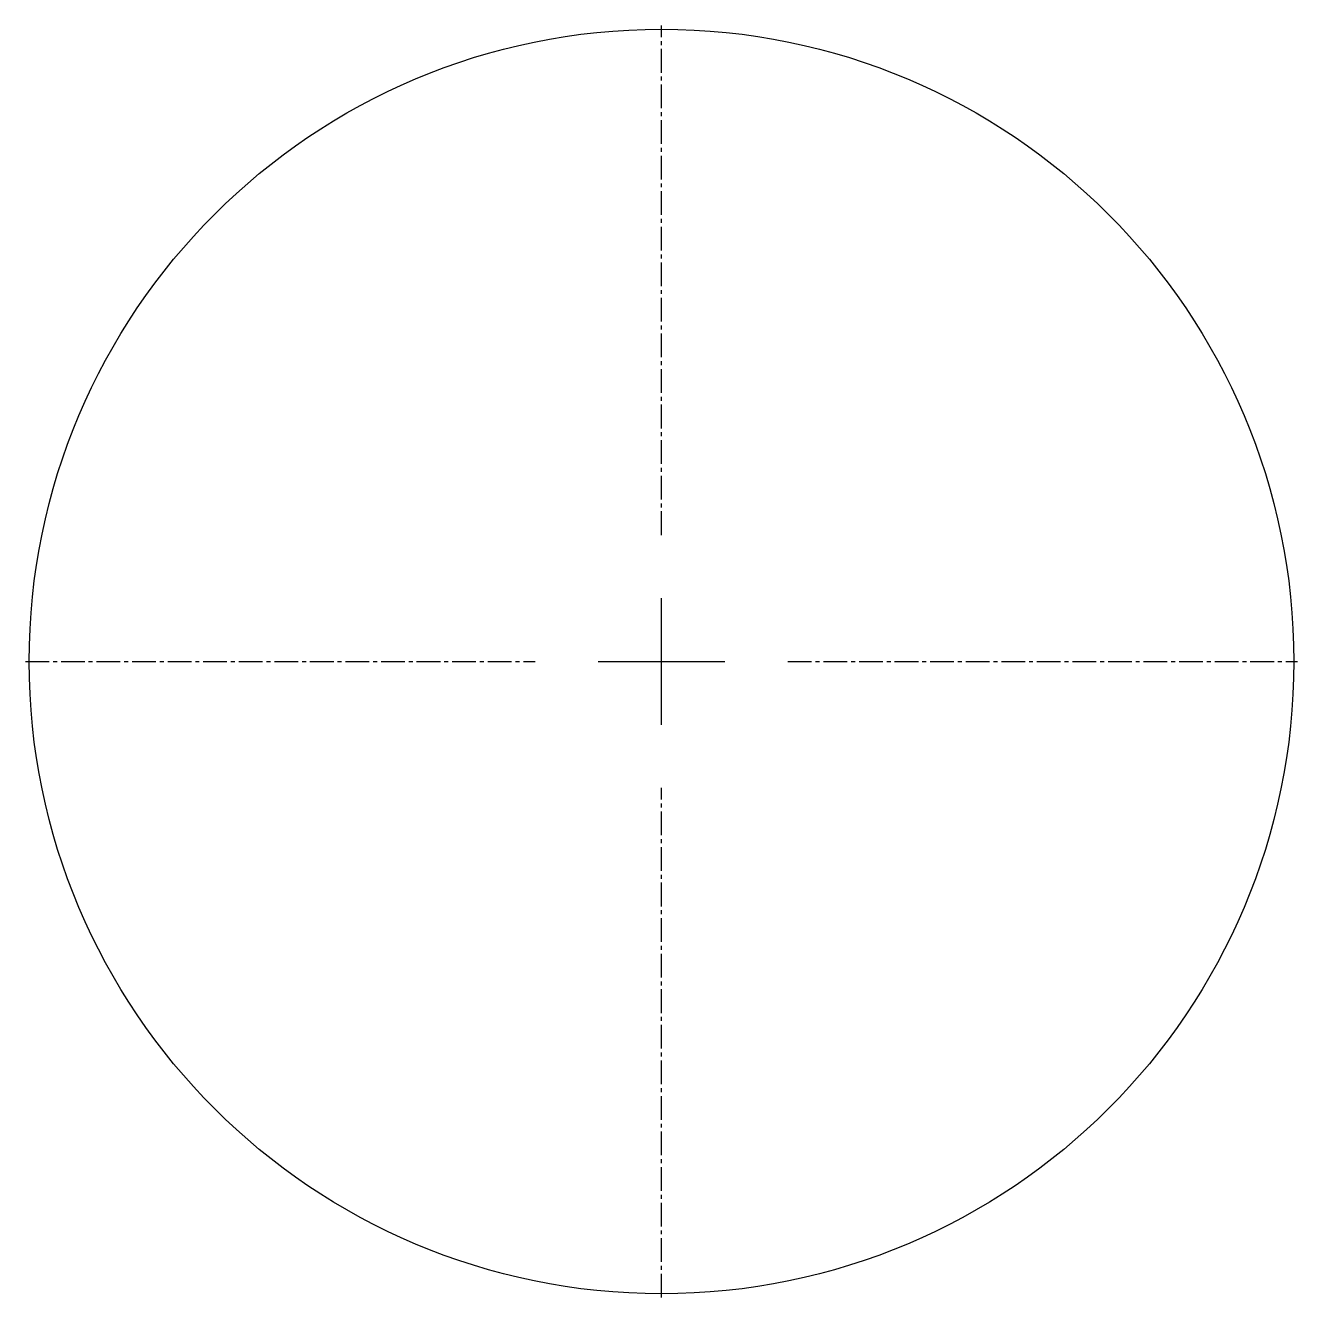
# Model space of a CAD drawing. Header units: inches. Extents: x 5.1 to 45.4, y -4.4 to 35.8.
import ezdxf

# ---------------------------------------------------------------- set-up
doc = ezdxf.new("R2010")
doc.units = ezdxf.units.IN
doc.header["$MEASUREMENT"] = 0
doc.linetypes.add('CENTER2', pattern=[1.125, 0.75, -0.125, 0.125, -0.125])
doc.layers.add('cneter', color=220, linetype='Continuous')
doc.layers.add('geo', color=50, linetype='Continuous')

# ---------------------------------------------------------------- blocks, each defined once
blk = doc.blocks.new('*U2')
at = {"layer": 'cneter', "color": 0, "linetype": 'CENTER2', "transparency": 16777216}
for p, q in [((0, 4), (0, 20.12)), ((-20.12, 0), (-4, 0)), ((4, 0), (20.12, 0)), ((0, -20.12), (0, -4))]:
    blk.add_line(p, q, dxfattribs=at)
at = {"layer": 'cneter', "color": 0, "linetype": 'Continuous', "transparency": 16777216}
for p, q in [((0, -2), (0, 2)), ((-2, 0), (2, 0))]:
    blk.add_line(p, q, dxfattribs=at)

msp = doc.modelspace()

# ---------------------------------------------------------------- linework, layer by layer
at = {"layer": 'geo'}
msp.add_circle((25.268, 15.721), 20, dxfattribs=at)

# ---------------------------------------------------------------- block references
at = {"layer": 'cneter', "linetype": 'CENTER2'}
msp.add_blockref('*U2', (25.268, 15.721), dxfattribs=at)

doc.saveas('drawing.dxf')
